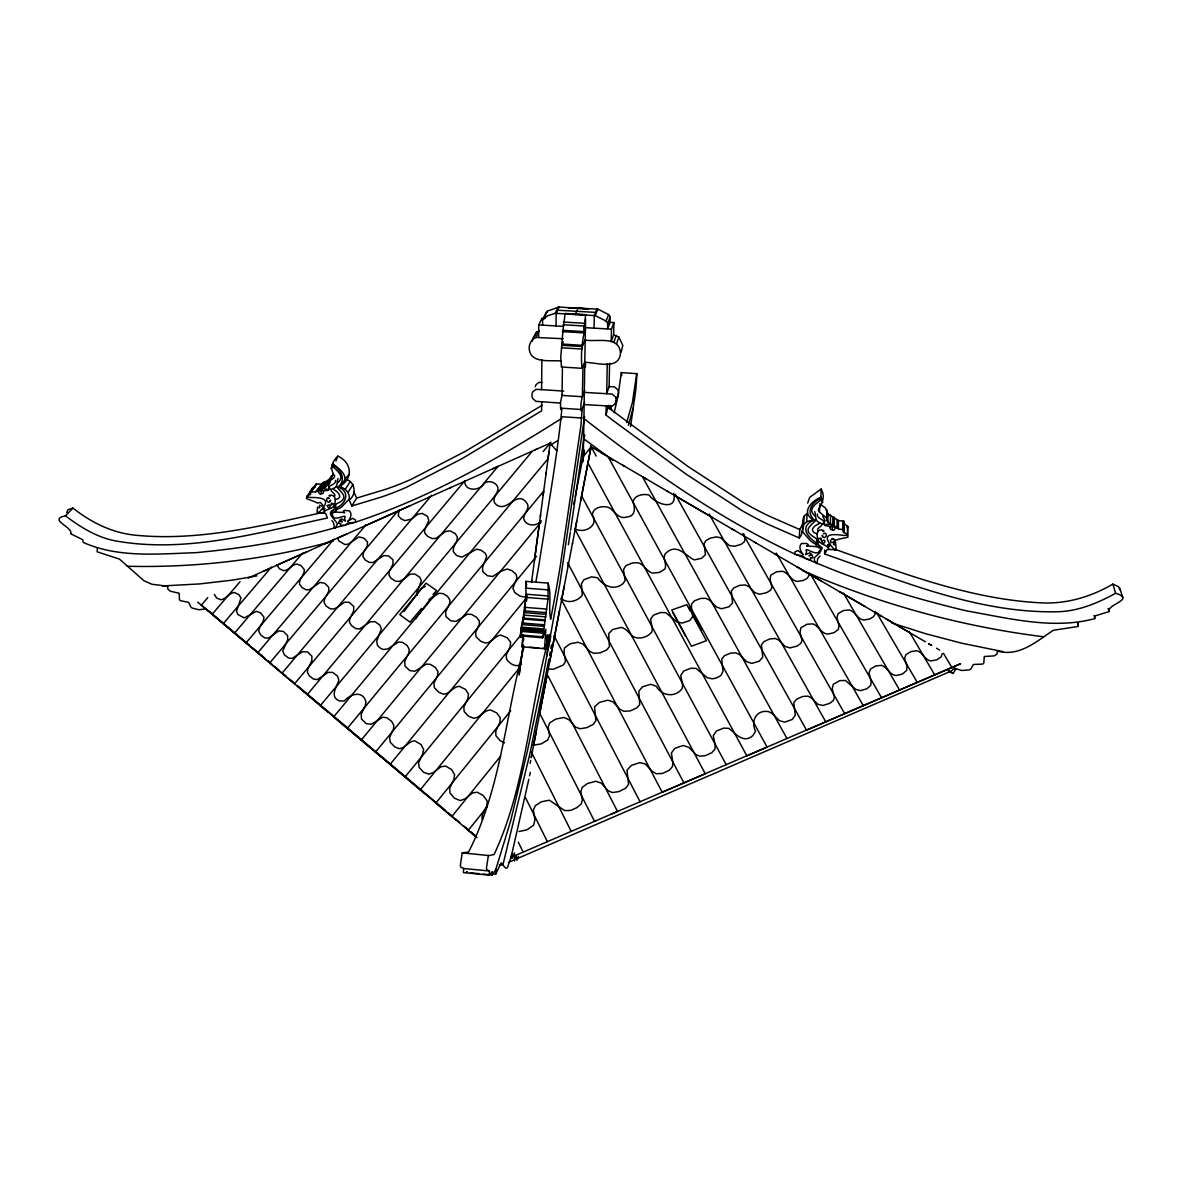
<?xml version="1.0" encoding="UTF-8"?>
<svg xmlns="http://www.w3.org/2000/svg" width="1182" height="1182" viewBox="0 0 1182 1182"><rect width="100%" height="100%" fill="white"/><g stroke="black" fill="none" stroke-linecap="round" stroke-linejoin="round"><path stroke-width="1.5" d="M610.178 316.835L607.696 323.351L607.592 328.921L610.075 322.361L610.178 316.835L608.582 314.56L597.826 309.123L578.013 308.147L575.191 314.575L555.23 313.274L547.798 315.727L542.641 319.583L542.568 325.139M613.901 322.568L611.463 329.143L611.212 341.539L613.65 334.861L613.901 322.568L610.075 322.361M831.995 538.416L836.043 540.189C839.781 538.549 843.446 538.416 847.982 537.16L847.45 534.471L843.505 532.166L844.155 529.817L838.407 528.901L838.452 520.479L828.021 514.037L825.361 507.891L819.702 503.813M522.488 635.162C517.686 645.416 522.414 619.545 524.261 614.389M838.407 528.901L837.019 528.073L837.063 519.652M532.402 340.106L532.447 341.155M538.623 337.254L538.741 324.917L541.917 318.416L544.887 318.593M541.888 359.786L541.563 389.632L563.799 391.109M837.019 528.073L834.27 525.621L834.344 517.228M835.053 544.799C836.915 541.681 833.266 536.968 830.429 540.44L830.931 542.671L833.812 542.124L833.532 544.754L835.807 544.385L836.176 549.807L827.104 549.438L824.873 554.092C899.059 579.86 975.268 612.823 1055.098 611.788C1076.802 611.862 1096.955 603.529 1115.631 593.261C1136.227 599.451 1106.766 604.209 1109.041 611.582L1094.946 615.97L1094.458 618.718C1052.674 629.799 1008.807 618.26 967.275 611.035C916.272 598.993 865.918 583.76 817.575 563.445L794.688 553.959C718.789 518.558 649.849 469.875 583.923 418.576M520.656 635.162A102.583 14.952 -85.7 0 1 520.287 635.901L542.641 637.837L547.99 599.141L548.123 583.11L525.842 581.367L526.064 594.206L523.419 616.679M614.167 412.71L617.95 396.428L621.333 372.596L637.009 373.689L635.857 389.454L630.523 426.643M594.044 328.168L594.28 315.624L596.895 309.182M834.27 525.621L832.793 525.369L832.882 516.977M522.252 642.491L523.316 635.192M541.563 389.632L536.155 389.321L532.949 391.641A7.964 7.358 24.5 0 0 532.757 398.526L535.874 401.333L541.696 401.762L541.607 410.878L461.719 458.838L406.623 487.191A380.22 337.757 50.2 0 1 381.151 497.12L351.837 505.97L349.148 500.149C350.522 493.943 346.09 488.491 340.283 486.881L340.682 485.743C353.743 477.72 351.187 461.867 337.816 456.134C331.403 462.487 329.63 469.018 334.757 476.006L333.679 478.222L326.72 483.083L325.538 487.058L315.564 491.919L310.216 492.037L310.733 494.372L307.01 496.056L306.448 498.568C310.644 500.4 314.072 501.035 317.441 503.104L320.366 502.394L322.745 505.157L322.125 506.192L319.465 505.275L319.657 507.846L317.544 507.167L317.057 512.353L325.508 513.224L327.444 518.026C259.213 532.461 187.805 553.235 117.698 541.267C98.047 538.179 81.085 527.6 65.498 515.854C47.28 519.341 73.609 527.379 70.713 533.762L82.814 539.746L83.154 542.361C118.156 558.17 158.285 553.885 195.636 552.688C242.325 548.359 288.836 540.795 333.989 528.058L355.693 522.075C429.081 497.947 496.868 459.414 561.923 418.236M536.007 581.204A471.781 78.854 -87 0 0 539.066 563.977C547.089 512.353 556.752 460.773 561.878 408.824M562.41 368.503L562.026 395.423L560.726 401.126A8.052 1.034 -86.3 0 0 560.608 408.159L560.977 409.622L561.568 408.322M563.001 330.339L565.129 313.481L585.696 314.693L583.657 331.595L563.001 330.339L560.741 357.466L561.465 367.026L582.017 368.311L584.795 361.899M832.793 525.369L830.429 523.611L830.547 515.234M583.258 461.394L584.78 362.416C595.772 362.061 619.235 370.956 620.491 353.019C619.161 335.171 596.6 342.307 584.706 340.002M584.13 404.569L606.203 405.854L606.011 415.015L612.704 420.216L685.9 474.012L742.163 510.668A398.526 373.896 -26.4 0 0 768.566 524.542L799.283 537.973C805.001 531.782 800.672 523.094 804.115 516.15L807.099 513.431L806.73 521.779L803.73 524.498L802.312 532.388M466.698 871.651L466.683 872.464L467.245 871.666M556.028 325.951L556.175 313.452L559.189 307.039L588.547 309.004M830.429 523.611L827.873 522.4L828.021 514.037M548.123 583.11C551.92 595.964 548.093 606.617 550.664 619.265L555.88 591.414A472.667 72.028 -86.9 0 0 560.312 565.602L580.953 425.372L582.15 408.854L584.573 402.368M582.933 366.642L582.342 396.738L581.116 402.456A8.052 0.946 -86.3 0 0 580.968 409.489L581.352 410.952L582.15 408.854M585.622 319.081L584.676 367.632L585.814 364.706M827.873 522.4L826.735 518.115L826.898 509.797M827.134 521.159L827.282 512.811M585.459 327.207C582.091 340.18 580.598 354.659 582.017 368.311M607.253 363.731L606.691 393.709L612.143 394.079L615.305 396.812A8.008 7.432 18.6 0 1 615.29 403.756L612.069 406.165L606.203 405.854M824.608 553.545L824.681 550.103M824.711 554.062L824.77 550.62M483.098 874.074L492.214 874.976L492.288 871.577L489.245 875.138L463.418 872.597L463.625 868.489L460.714 867.13L460.33 865.372L462.236 852.872L489.2 855.591L494.076 854.512C524.202 790.462 528.782 716.839 546.054 648.667L545.803 644.441L544.533 648.741L522.296 646.805L523.508 635.502M606.011 415.015L608.494 405.293M609.572 363.273L609.129 386.573L606.691 393.709L584.322 392.394M826.735 518.115L819.466 512.072L818.387 509.634C822.096 503.369 825.583 496.543 821.135 489.053L809.7 497.386L807.661 503.118M541.903 319.465L541.917 318.416M545.759 313.895L547.429 311.058L559.189 307.039M822.775 502.527L820.929 497.208L821.135 489.053M572.59 542.789L572.384 543.853M819.466 512.072L819.643 505.468M808.976 573.034L808.887 575.767L807.217 578.293L803.258 580.465L797.111 581.441C790.728 580.347 788.645 573.034 782.617 571.261L776.559 571.778L770.708 575.265L770.103 579.549L771.949 587.321L770.605 590.173L766.468 592.743L759.479 594.236L754.855 592.64L748.827 586.567L745.162 584.913L739.592 585.385L733.786 587.927L731.348 590.941L732.574 602.923L728.969 606.78L721.463 608.76L716.381 606.972L709.569 600.131L705.831 598.314L700.571 598.432L694.425 600.84L691.559 604.002L691.44 608.952M492.052 873.838L495.657 874.192L495.819 869.376L510.727 820.707L527.305 751.56L542.73 678.305L559.987 582.918L584.602 416.522M331.374 478.237L333.309 473.76M524.099 646.111L524.04 646.85C505.66 714.741 500.873 788.955 468.574 852.045L462.236 852.872M803.73 524.498L804.115 516.15M482.153 819.569C480.852 812.522 488.491 807.734 487.028 800.687L483.216 795.56L477.306 792.236L472.741 792.812L464.895 798.929L460.3 800.583L454.42 798.205L449.987 792.989L449.648 788.276L453.918 779.307L454.597 774.594L451.509 769.512L445.599 766.069L440.901 766.778L433.026 772.733L428.77 774.151L423.584 772.26L419.137 767.384L418.591 762.804L422.698 754.027L423.614 749.432L421.117 744.601L414.956 740.907C408.337 740.804 405.47 748.62 398.955 748.634L394.758 746.891L390.163 742.089L389.572 737.42L393.399 729.279L393.887 725.452L391.597 721.271L386.765 717.74L382.732 717.193L371.355 724.256L366.331 723.709L361.5 719.04L361.19 714.223L365.401 705.418L365.903 701.68C362.623 689.86 350.108 694.189 344.317 700.941L339.544 700.956C328.98 696.745 337.033 686.89 338.835 680.005L337.535 676.193L332.896 672.425L328.138 672.381L317.278 679.606L313.437 679.044L309.3 675.838L307.483 672.395L307.66 669.13L311.826 660.797L311.9 656.202L307.483 651.903L302.784 651.696L292.013 658.463L288.497 657.975L284.448 654.931L282.734 651.031L287.758 639.639L287.566 635.606L283.532 631.528L278.834 630.848L268.388 638.058L264.931 637.94L260.882 635.177L258.858 631.587C258.548 626.002 264.591 622.515 263.808 616.841L260.38 612.749L256.317 611.316L244.275 617.92L237.759 614.492L236.533 611.124L240.951 598.003L238.986 594.723L234.553 592.522C228.968 592.788 226.309 598.831 220.96 599.821L216.646 598.018L214.311 594.428M526.064 601.106L526.108 600.116A11.229 1.596 -85.4 0 0 526.153 598.713M489.245 875.138L489.451 871.016L486.807 869.686L486.452 867.928L488.402 855.458M621.835 375.64L621.333 372.596M799.283 537.973L799.712 529.521L802.726 523.966M522.237 642.919L522.178 647.263L523.035 644.84M523.05 620.683L523.05 623.446M609.853 408.942L610.06 405.914M838.452 520.479L844.125 521.395L843.372 531.427M1119.93 589.966L1118.497 586.656L1112.823 584.115C1091.444 596.585 1067.346 603.913 1042.406 602.909C970.658 599.629 901.91 572.989 834.832 549.246M526.566 596.851L526.478 601.062M97.293 548.374L97.19 551.831L119.471 559.101L143.923 580.731L151.946 584.248L167.696 586.228L167.814 589.035L170.356 591.222L179.162 593.246L179.442 599.614A3.236 2.689 31.8 0 0 180.491 600.663L188.721 602.377L190.657 606.676A5.999 4.979 31.3 0 0 192.119 608.021L198.886 609.749L205.624 608.922M549.172 644.751L550.738 636.389M525.148 603.455L524.941 611.67M636.684 373.542L632.429 402.486L626.682 422.521M584.115 450.224L582.726 461.63M534.412 560.637L539.583 522.06M519.134 675.07L522.4 650.824M526.492 600.264L526.522 600.028A27.777 3.974 -85.4 0 0 526.611 599.422M540.337 516.431L540.558 514.761M548.936 451.997L548.005 458.779L333.649 716.898L424.899 793.757M519.267 673.77L523.079 645.594M336.456 486.275C340.844 492.628 350.182 497.578 337.476 503.369A38.001 33.037 28.6 0 0 336.412 503.901L335.053 504.773M584.425 434.932L570.611 530.319M349.148 500.149C357.112 494.091 355.102 481.281 345.262 479.138L340.283 486.881M525.429 610.237L525.163 611.995M545.981 473.893L546.173 472.549M523.375 638.073L523.345 640.378L523.537 637.985M523.419 619.013L524.173 616.058M543.159 495.14L543.69 491.106L347.272 728.393M568.379 544.769L570.345 532.063M523.39 617.418L523.153 618.866M531.782 580.406L531.531 582.327L550.118 443.147L248.072 578.101M525.369 606.203L524.882 611.316M536.392 730.712L533.599 745.354M547.044 655.818L547.724 648.046L546.705 640.083L547.414 634.867L547.103 643.348L549.364 634.527L548.182 643.436C548.33 643.85 547.591 651.563 548.876 646.332M561.598 599.968L564.213 586.272M568.04 566.459L568.276 565.099M323.705 512.855C325.331 508.009 334.964 510.166 334.964 502.01A5.422 4.728 30.8 0 0 335.141 499.513C335.127 492.924 325.611 495.731 330.221 496.145M549.586 655.567L550.236 651.991M550.886 648.416L551.536 644.84M539.746 713.381L547.236 674.434M549.807 661.181L559.529 610.621M548.921 659.068L530.29 752.033L502.867 865.106L505.778 868.194L507.403 867.824L511.998 854.158L512.175 858.309L514.436 852.902L514.451 861.043L516.386 856.034L516.711 859.742A7.668 1.005 -84.4 0 0 517.007 860.141L518.47 856.359M531.265 757.588L532.063 753.407M575.132 529.595L576.727 521.218M580.613 501.035L591.089 446.737L925.373 641.767M531.22 757.514L591.089 446.811L582.977 457.05L575.191 496.898M573.772 504.138L574.482 500.518M530.127 763.35L530.688 760.469M528.827 779.278L510.772 858.56M529.551 775.806L530.275 772.348M344.361 482.034C347.39 473.657 338.155 468.22 332.733 463.669M633.212 407.908L628.396 425.298M523.02 619.412L522.725 620.727A7.269 1.034 -85.3 0 0 522.547 621.806L522.592 621.776M333.354 512.87L335.924 510.92L335.732 505.275L334.092 505.66L334.181 509.59L331.714 512.678L333.058 516.578C335.703 521.528 347.996 512.367 344.509 518.381L345.513 521.188L341.524 518.883L339.5 520.346L342.233 521.868C339.426 518.455 336.442 525.089 340.8 523.36L340.519 525.384L343.992 525.473M588.134 308.812L568.202 307.808M615.29 403.742L617.639 396.517A7.919 7.373 18.6 0 0 617.654 389.646L614.537 386.928L609.129 386.573M942.187 653.676L941.123 656.911L936.809 659.822L930.574 660.96C924.427 659.541 922.743 652.021 916.538 650.721L910.834 651.637L905.84 654.769L904.629 658.344L906.978 666.382L906.697 670.416L902.427 674.021L896.163 675.557C889.603 674.863 887.564 667.402 881.669 665.377L875.862 665.88L870.321 669.175L869.006 673.105L871.193 681.467L870.72 685.353L866.79 688.825L860.363 690.643L855.827 689.416L845.396 680.433L839.663 680.655L833.28 684.304L832.217 688.84L834.403 697.336L833.399 700.453L829.734 703.349L822.79 705.491L817.841 704.28L811.517 697.971L807.912 696.124L802.504 696.508L796.446 699.316L793.816 702.61L795.279 715.273L792.117 719.543L784.641 722.143L779.352 720.621L772.23 713.5L768.477 711.623C756.125 709.422 750.496 721.419 755.564 731.156L752.831 735.647C743.375 743.995 735.721 733.579 728.747 728.348L723.561 728.112L716.307 731.111L713.263 735.692L715.213 745.295L714.903 749.122L711.786 752.727L705.299 755.667L699.98 756.199L696.154 754.751L688.796 747.349L683.24 745.487L674.922 748.295L671.406 753.008L672.927 763.084L672.336 766.793L669.263 770.295L662.526 773.427L656.291 773.752L652.154 771.329L645.269 763.986L639.876 762.626L631.483 765.33L626.992 770.147L628.543 784.36L625.706 788.172L618.807 791.644L612.32 792.546L608.065 790.743L601.283 783.193L596.024 781.228L587.484 783.474L582.032 787.537L580.864 791.866L582.327 800.184L581.175 804.041L576.653 807.749L570.625 810.438L564.671 810.601L549.364 800.199L541.356 801.78L535.313 805.71L533.363 809.98L534.914 819.953L533.643 825.199L526.817 829.897L519.016 831.463M814.738 511.614C816.467 515.854 814.117 520.05 819.377 522.858A6.56 5.91 2.3 0 1 818.845 523.907C813.91 525.488 808.665 531.087 816.393 533.629A4.107 3.679 2.5 0 1 816.88 534.087M583.376 454.065L584.44 451.022M584.676 435.7L583.613 438.699L612.823 460.3M616.546 343.785L618.925 337.077L613.65 334.861M613.901 342.056L616.295 335.378M335.939 460.98L337.816 456.134M621.126 352.147L622.825 345.469L618.925 337.077M584.691 390.548L582.342 396.738L562.026 395.423L562.499 394.345M335.481 499.823A3.96 3.457 30.4 0 1 335.939 499.439C343.593 497.622 337.978 491.786 333.915 489.717A6.338 5.541 30.9 0 1 333.457 488.639C338.584 486.393 336.309 482.256 338.096 478.4M399.043 510.092L398.26 515.795L400.816 518.676L404.909 520.641L411.292 519.149L417.867 514.2L422.284 513.416L427.47 516.312L428.815 520.331L424.456 530.659L425.062 533.57L427.84 536.51L432.272 538.608L435.951 538.371L445.57 531.486L450.12 530.866L455.277 533.629L457.375 536.894L457.109 540.233L453.637 547.414L453.208 551.492L456.533 555.466L461.911 557.15L476.582 549.172L480.808 550.058L485.137 553.132L486.703 556.441L482.522 567.419L482.773 571.689L487.486 575.767L492.731 576.506L500.37 571.453M607.696 323.351L606.1 321.061L608.582 314.56M521.823 632.444L521.232 633.921M585.223 339.589L582.859 345.395L562.263 344.051L563.238 341.834M575.191 314.575L595.226 315.564L597.826 309.123M318.505 491.151C317.485 494.519 324.104 494.992 323.646 491.609A2.467 2.142 31.4 0 0 323.174 490.84M562.071 366.257L561.465 367.026M532.979 337.963L536.525 332.245L539.155 330.857L535.948 337.461C531.752 339.012 529.122 343.696 529.152 348.069C529.861 364.13 550.147 359.889 560.815 360.968M820.382 539.199L821.121 540.085L821.342 538.608A1.596 1.433 2.2 0 0 820.677 538.15L818.86 538.549M555.23 313.274L558.259 306.862M495.716 874.163L501.138 862.801L502.867 865.106L499.351 864.766M542.641 637.837L542.701 637.733A102.745 13.652 -85.7 0 0 543.292 636.404L545.848 629.282L544.533 648.741M533.289 338.865L536.525 332.245M542.641 319.583L545.788 313.141M544.296 317.5L547.429 311.058M355.693 522.075L355.398 519.829L352.65 518.337L347.597 521.484M948.319 670.829L953.194 673.459L955.928 668.894M351.837 505.97L356.668 498.065L385.731 489.289A376.142 334.742 50.5 0 0 410.967 479.404L465.545 451.243L542.006 405.352M348.04 492.333L352.93 484.546M329.364 489.097L329.172 489.053A2.541 2.216 31.4 0 1 327.798 489.318L323.543 488.668L318.608 490.279A6.309 5.496 31.2 0 0 317.751 490.722L327.99 490.53L329.497 488.89M345.307 489.289L350.227 481.532M495.819 869.376L492.214 874.976M325.538 487.058L328.094 483.187M323.129 487.885L328.271 480.158L330.65 479.331M326.72 483.083L331.832 475.386M320.883 489.259L326.04 481.517L328.271 480.158M316.879 491.298L322.701 482.773L326.04 481.517M319.509 489.304L324.666 481.562M330.857 468.56L332.896 465.531M315.564 491.919L322.065 483.541M310.245 492.791L314.619 486.319M311.309 491.727L316.554 483.97L320.765 484.147M315.195 487.117L312.284 488.284L306.788 496.736A89.138 78.706 34.6 0 0 310.083 497.474C329.63 497.208 328.729 502.66 318.327 512.87M310.216 492.037L316.554 483.97M403.934 611.626L421.132 588.769L425.298 586.346M415.606 618.674L431.031 598.062L435.892 594.058M822.702 524.04C827.119 519.755 817.516 519.371 817.471 515.278A10.15 9.146 1.2 0 1 817.397 514.052M330.428 481.754L328.227 485.876L329.172 487.856M345.572 524.985L347.863 522.991L354.142 522.474M476.449 837.166L468.279 830.311L487.265 806.7M456.355 820.249L451.893 816.481L500.666 756.096M451.893 816.481L435.877 803.021L510.742 710.663M420.26 789.842L520.228 666.973M405.042 777.002L520.671 635.31M312.284 488.284L312.063 488.949A88.236 78.101 34.8 0 0 312.816 489.126M349.311 474.337L345.661 478.016M390.075 764.414L526.832 597.516M375.462 752.136L536.569 556.205M361.19 740.139L541.016 522.193M327.931 712.081L320.322 705.639L532.003 451.568M543.114 451.613L550.945 442.186M421.56 608.39L410.065 622.19L399.767 614.64L426.022 583.169L436.498 590.439L433.04 594.576M307.261 694.617L497.977 466.417M541.208 520.671C536.776 526.67 526.581 526.581 523.789 519.149C523.138 513.815 529.403 509.915 527.689 504.492C517.834 487.678 507.58 513.239 496.588 504.817C490.648 500.799 496.47 494.756 497.932 489.983C499.1 483.349 489.097 479.124 484.325 483.335C479.774 491.239 464.363 491.727 464.733 480.867L294.495 683.846L281.996 673.297L431.681 495.258M281.996 673.297L269.762 662.925L398.393 510.388M257.779 652.819L365.932 524.911M269.762 662.925L234.494 633.168L302.429 553.265M246.019 642.89L333.945 539.199M223.235 623.668L271.476 567.079M212.154 614.3L240.035 581.677M207.781 597.634L201.324 605.169L234.494 633.168M616.324 398.009L617.639 396.517M65.498 515.854L72.959 508.083C90.659 522.089 111.182 532.461 133.876 535.032C197.645 541.784 261.783 525.783 323.735 512.234M328.596 498.316C331.344 499.602 326.217 495.524 326.646 500.104A5.733 4.994 30.8 0 0 327.163 501.153C329.497 504.699 331.994 498.405 329.837 500.873M832.364 527.482L832.202 529.433A1.891 1.684 1.1 0 0 832.689 529.846L834.522 529.772L835.29 527.674M835.083 541.356L834.152 541.622M834.788 550.147C824.563 538.519 822.317 532.21 844.111 535.476A92.432 84.483 -1.2 0 0 847.671 535.21L847.922 526.714L843.357 522.991M404.037 578.811L410.08 574.216L414.867 574.009L419.802 577.289L421.398 580.805L416.921 592.522L417.453 595.388M337.55 482.847L337.697 482.729A24.157 21.158 32.4 0 0 339.249 481.266C344.39 475.77 336.309 470.14 332.763 466.462A17.316 15.13 32 0 0 332.364 466.048L331.935 465.619M320.056 493.84L320.854 493.588A1.817 1.581 31.4 0 0 321.327 493.263L321.223 491.357M821.712 499.321L821.254 499.705A17.981 16.193 0.8 0 0 820.81 500.089C816.673 503.251 808.119 508.555 813.423 514.392A25.073 22.65 0.5 0 0 815.033 516.135L815.181 516.283M335.983 508.157C346.311 503.842 350.552 491.564 338.141 487.014C346.666 479.685 341.066 469.505 332.319 464.541M403.948 578.929L399.368 581.47L395.423 581.13L391.079 578.338L389.041 575.176L389.041 572.103L392.912 564.198L393.045 559.869L388.612 555.909L383.795 555.599L373.01 562.514L369.464 562.44L365.208 560.017L362.904 556.441L363.406 552.925L367.366 545.611L367.469 541.858L363.834 538.076L358.84 536.923L348.321 544.089L344.908 544.547L338.865 540.987L337.505 537.618M347.774 521.425C350.389 518.676 352.472 514.451 349.621 510.979L344.627 510.328L343.238 511.171L344.612 512.722M334.329 496.499C337.446 493.721 326.631 490.545 333.368 488.358M955.056 668.155L950.904 671.184L516.948 858.723M952.648 667.786L961.838 670.504L969.403 669.854A6.398 5.482 -2.2 0 0 971.072 668.687L973.347 664.491L982.567 664.092A3.457 2.955 -2.8 0 0 983.779 663.176L984.281 656.498L994.18 655.877L997.091 654.001L997.312 651.06C1019.209 657.162 1036.54 641.368 1053.31 630.287L1078.087 626.475L1078.102 622.766M823.972 522.695L825.051 520.789L822.82 516.209M429.036 599.614L438.95 593.29L443.043 593.586L447.727 596.526L449.884 600.087L449.603 603.618L445.644 611.951L445.91 616.472L450.785 620.801L456.03 621.377L467.437 614.197L471.455 614.359L476.494 617.24L479.36 621.052L479.257 624.643L475.637 632.34L476.006 636.655L480.586 641.161L485.063 642.949C491.653 643.348 494.504 635.872 500.754 635.074L507.196 637.689L510.594 642.122L510.24 646.465L506.31 654.813L506.502 659.068C509.56 663.87 516.091 667.933 521.439 664.151M819.998 556.116L817.693 558.628L816.984 563.755L814.62 561.184L814.265 557.845L819.835 552.748L822.229 547.96L817.944 544.37L818.166 540.337L816.437 539.672L817.146 540.706L816.053 545.478L818.742 547.872M333.989 509.693C325.08 512.885 335.688 519.607 337.387 523.966C332.659 534.589 335.629 523.035 331.935 520.656M820.929 497.208C812.655 500.341 801.204 511.289 811.753 518.809L812.152 520.036L806.73 521.779M550.945 444.742L557.165 441.004M500.429 571.394L507.226 569L511.85 570.655L516.017 574.23L516.962 577.688L512.914 588.311L514.702 592.492L519.844 596.068L523.966 596.925L527.29 595.935M451.125 487.368L450.106 487.826M349.296 499.04L341.672 506.871A33.332 29.092 31.8 0 1 338.658 508.733L336.353 509.797M821.342 498.169C811.886 502.04 805.223 512.353 814.561 520.08C800.244 525.103 805.474 535.771 816.068 542.612M806.73 546.025L808.252 544.636L806.804 543.543L801.47 543.469C798.219 546.971 800.613 551.713 803.287 554.594M365.105 525.798L410.095 505.704M428.534 497.474L429.79 496.883M276.795 565.277L306.936 551.802M347.124 533.836L337.535 538.12M270.678 568.01L263.187 571.349M323.75 544.281L333.221 540.056M497.932 466.462L492.658 468.811M535.416 449.721L537.618 448.732M822.849 536.037C820.766 533.245 822.923 539.982 825.701 536.702A5.94 5.334 2 0 0 826.292 535.712C826.927 531.043 821.298 534.471 824.253 533.57M960.582 663.723L806.552 730.181L675.262 494.327M561.007 598.846L662.171 792.265L705.27 773.767L574.688 528.782M508.482 862.387L513.564 860.186M515.249 855.502L960.286 663.856M610.725 814.398L617.521 811.487L546.66 673.312M595.817 820.84L594.561 821.357L539.14 712.185M333.221 541.061C266.29 559.633 196.611 567.936 127.183 566.252M72.959 508.083L67.98 509.693L66.65 512.589M344.243 512.589L335.156 512.042M256.922 575.885L232.544 580.111L199.64 583.923L162.392 585.947M847.922 526.714L847.612 526.744A91.472 83.759 -1.5 0 1 846.8 526.803M535.948 337.461L563.164 338.732M823.721 523.936L823.928 523.922A2.645 2.379 1.5 0 0 825.405 524.394L829.971 524.365L835.201 526.758A6.545 5.866 1.3 0 1 836.102 527.349L825.139 525.621L823.588 523.715M833.532 530.23L830.606 529.388L829.764 527.394A2.556 2.29 1.2 0 1 830.281 526.655M822.583 531.087C827.503 531.693 817.767 526.714 817.235 533.821A5.629 5.038 2 0 0 817.338 536.436C817.368 545.33 827.444 543.823 829.04 549.32M532.787 745.266L541.208 743.892L547.754 739.991L549.541 735.736L548.153 727.033L549.689 722.911L555.673 719.099L564.095 717.474L569.089 719.853L575.678 727.181L580.111 728.747L586.922 727.624L593.394 724.285L595.876 720.606L594.546 706.777L599.629 702.315L607.858 700.187L613 701.842L619.708 709.082L623.889 711.313L630.198 710.899L636.758 707.929L639.684 704.575L638.856 691.189L642.55 686.742L650.854 684.289L656.32 686.284C661.506 696.213 675.631 697.927 682.236 688.397L682.59 684.703L680.743 675.41L683.698 671.051L690.909 668.214L696.124 668.421L707.205 677.685L712.17 678.808A24.748 19.355 47.6 0 0 721.02 675.336L723.044 671.243L721.685 659.009L724.492 655.7L730.609 653.099L735.898 652.892L739.681 654.665L746.64 661.654L751.782 663.398L759.287 661.196L762.759 657.133L761.43 644.796L763.927 641.619L769.837 638.915L775.348 638.487L779.012 640.245L785.217 646.48L789.99 647.913L796.978 646.111L800.864 643.363L802.046 640.363L800.037 632.207L800.864 627.805L807.04 624.244L812.921 623.889C818.86 625.987 821.032 633.463 827.681 634.113L834.049 632.68L838.319 629.445L839.013 625.692L836.93 617.565L838.023 613.768L843.268 610.577L849.252 609.912C855.251 611.641 857.26 618.969 863.584 620.062L869.597 618.984L873.454 616.768L874.99 614.256L874.976 611.537M557.682 310.231L595.595 312.388M583.672 327.577L611.463 329.143M541.917 382.392L538.844 382.407L536.14 384.564A7.89 7.299 24.5 0 0 535.298 386.736M564.996 313.658L585.578 314.87M563.356 322.021L584.026 323.247M563.075 324.74L583.76 325.981M538.741 324.917L562.928 326.365M562.44 331.595L583.125 332.851M561.864 345.307L582.519 346.577M561.45 347.789L582.12 349.059M560.135 403.032L541.696 401.762M560.608 408.159L580.968 409.489M561.76 416.714L581.972 418.044M525.414 588.104L547.68 589.848M526.064 594.206L548.226 595.95M525.813 597.398L547.99 599.141M524.409 607.312L546.645 609.07M524.276 610.887L546.498 612.66M524.114 612.601L546.35 614.374M523.641 615.083L545.892 616.871M523.183 618.112L545.449 619.9M522.902 619.043L545.197 620.831M522.37 623.032L544.68 624.82M522.089 624.584L544.414 626.386M521.262 627.125L543.631 628.942M521.04 628.203L543.425 630.006M521.026 629.06L543.425 630.878M521.144 629.681L543.513 631.483M521.099 630.567L543.484 632.385M520.996 631.38L543.38 633.197M520.331 634.97L542.745 636.788M529.58 647.204L538.756 647.958M542.42 648.253L546.084 648.563M463.625 868.489L489.451 871.016M470.318 872.818L479.449 873.72M1043.543 636.773C960.641 626.416 879.393 603.928 802.77 570.67M547.517 669.012L553.353 669.263L563.341 664.993L565.543 661.462L564.036 652.789L564.449 648.002L570.093 643.821L578.072 642.225L582.992 644.087L589.552 651.208L593.763 653.321L600.234 652.819L606.632 649.982L609.41 646.746L608.641 633.729L612.616 629.548L620.89 627.465C626.608 628.233 629.031 633.596 633.242 636.67C639.462 639.772 647.78 637.216 651.917 631.853L652.301 628.307L650.528 619.294L653.528 615.128L660.738 612.483L665.939 612.749L676.71 621.821L682.206 623.077L689.727 620.58L692.741 616.487L691.47 609.011M1003.252 651.666L961.838 643.23L925.683 633.729L891.612 622.899M796.313 554.609L802.962 556.101L805.341 558.495M803.11 554.506L798.027 550.576L795.072 551.698L794.688 553.959M807.011 559.249L810.704 559.677L810.468 557.549C814.945 560.017 812.256 552.777 808.976 555.791L811.945 554.654L809.833 552.836L805.518 554.594L806.671 551.876C803.199 545.109 815.55 556.397 818.934 551.743L820.677 548.965L818.151 544.503M816.836 546.749L807.143 545.951M799.712 529.521L769.319 516.209A394.138 370.04 -26.9 0 1 743.183 502.468L687.496 466.151L608.449 407.687M595.226 315.564L606.1 321.061M777.83 555.673L774.771 553.885M815.624 544.252L813.201 542.804A34.618 31.131 0.9 0 1 810.054 540.425L802.179 531.235M504.418 742.931L500.016 740.553L495.908 735.677L495.76 731.126L499.897 722.35L500.267 717.755L496.662 712.894L490.693 710.013C483.807 709.998 480.572 717.622 473.893 718.272L468.53 716.248L464.201 711.594L463.802 707.176L467.836 698.577L468.5 694.115L465.575 689.475L459.237 686.299C452.795 686.683 449.884 694.292 443.339 694.144L438.98 692.386L434.385 687.732L433.927 683.24L437.68 675.277L437.975 671.553L435.36 667.534L430.411 664.373L426.377 664.077L414.941 671.213L409.785 670.593L404.983 666.057L404.776 661.373L408.869 652.819L409.194 649.199L407.096 645.475L402.53 642.373L398.497 642.003L387.755 648.962L383.352 649.494A24.201 15.78 -48.1 0 1 377.324 644.944L376.733 640.94L381.402 628.809L379.91 625.145L375.093 621.658L370.35 621.791L359.55 629.016L355.649 628.543L351.423 625.544L349.517 622.279L349.606 619.117L353.64 610.961L353.728 606.499L349.266 602.392L344.523 602.17L336.811 607.651L333.738 608.996L330.206 608.73L326.055 606.011L324.06 602.288L324.755 598.668L328.788 591.192L328.759 587.306L324.917 583.361L320.086 582.416L309.61 589.611L306.153 589.833L302.031 587.528L299.548 584.071C298.75 578.559 304.69 575.146 304.321 569.68L301.115 565.646L296.859 564.036C291.614 564.538 289.073 570.404 283.769 570.699L279.499 568.808L276.706 564.774M689.416 504.093L674.228 495.228M712.539 517.598L691.071 505.054M574.733 528.635C583.805 534.249 599.215 525.96 592.433 514.953C592.359 506.975 604.534 504.773 610.267 508.319C615.083 512.456 619.442 519.622 626.948 516.948C635.532 516.371 635.192 508.23 633.124 502.232C633.729 495.214 643.525 493.47 649.14 495.081C655.183 504.197 677.936 511.717 673.71 493.441M909.963 632.784L886.19 618.895M600.752 452.381L604.726 454.701M666.825 490.914L668.524 491.904M753.761 541.652L756.185 543.055M931.475 645.328L928.55 643.629L931.726 645.475M936.513 648.268L939.69 650.13M875.079 612.409L881.816 616.339M796.742 566.695L821.032 580.894M839.456 591.635L864.914 606.484M819.466 522.592C826.646 525.502 814.974 527.704 818.21 530.851M622.855 465.265L624.244 466.107M646.613 479.138L642.402 476.686L786.99 738.602M734.377 530.349L731.628 528.723M948.496 670.563L953.194 673.459M688.958 607.238L701.502 630.095M672.972 612.941L685.53 635.975M561.154 598.122C566.858 604.298 577.791 601.372 582.283 595.211L581.411 583.893L583.805 579.771L591.428 576.875L597.545 577.732C603.381 585.829 613.709 590.941 622.781 583.849L625.086 580.717L623.49 569.547L625.943 565.587L632.843 562.854L638.177 562.795C644.249 564.508 646.495 571.467 652.597 573.137L659.438 572.413L664.86 569C667.342 563.977 662.334 558.85 665.17 553.9C676.518 542.139 684.851 555.348 694.262 559.913L701.547 558.303L705.447 554.757L704.472 546.793M208.357 610.577L249.299 645.091M252.121 647.47L264.827 658.182M267.664 660.561L271.89 664.121M274.712 666.515L278.952 670.076M281.774 672.455L286.014 676.03M290.255 679.606L293.077 681.984M297.303 685.545L445.57 810.497M448.392 812.876L452.632 816.452M455.454 818.831L459.695 822.406M463.935 825.967L468.161 829.542M470.997 831.921L475.223 835.497M197.704 602.126L477.011 837.654M333.487 503.842L331.802 503.207A1.537 1.345 30.5 0 0 331.182 503.576L331.344 505.024L332.053 504.271M297.436 686.343L320.322 705.639M467.437 829.587L468.279 830.311M525.754 582.623L526.714 584.839M817.161 539.273L815.743 538.165A39.272 34.958 4.3 0 0 814.634 537.455C802.031 530.245 810.364 526.153 816.245 519.977M550.044 443.191L556.796 450.844M330.325 489.333C326.217 484.945 335.186 485.388 335.437 481.562A9.781 8.555 31.7 0 0 335.555 480.394M525.842 581.367L526.359 582.194M943.502 653.365L951.865 667.49M909.209 631.498L934.681 674.878M876.453 612.409L917.262 682.383M843.52 593.201L899.561 690.037M810.364 573.831L881.565 697.779M776.279 553.058L863.274 705.654M742.798 533.584L844.687 713.692M709.111 514.007L825.775 721.877M608.08 456.666L767.103 747.157L746.861 755.874L588.267 463.625M690.199 610.961L686.786 604.696L671.745 609.986L691.381 646.244L706.422 640.688L692.77 615.645M590.527 445.644L596.216 456.075M581.588 495.834L726.236 764.739M567.626 562.691L683.935 782.942M553.959 635.547L640.068 801.78M531.412 752.121L571.231 831.404M525.68 798.013L547.369 841.673M518.307 842.205L523.153 852.089M354.009 492.303L356.668 498.065M526.522 586.553L525.813 584.558A19.931 2.837 -85.4 0 0 525.739 584.322L525.665 584.085M743.892 534.22L745.088 538.992L744.32 541.77L741.247 544.252L734.79 546.261L729.471 545.611L720.606 537.81L716.44 536.864L710.264 538.15L705.817 540.676L704.25 543.602L704.428 546.734M1119.797 588.134L1122.693 597.309M1112.823 584.115L1115.631 593.261M1108.125 608.479L1109.041 611.582M1094.074 615.482L1094.931 618.585M1077.556 623.239L1078.353 626.357M611.67 410.346L610.946 406.076M315.461 484.28L315.491 485.034M847.405 526.005L847.45 534.471M844.125 521.395L844.022 532.668M843.49 523.715L843.505 532.166M842.958 520.922L842.973 529.344M322.701 508.615C324.09 513.239 326.439 505.926 322.701 508.615M327.281 505.66C329.32 511.703 332.526 502.173 327.281 505.66M827.71 545.035C829.247 549.689 831.64 541.858 827.71 545.035M821.845 541.253C824.135 547.31 827.356 537.101 821.845 541.253"/></g></svg>
